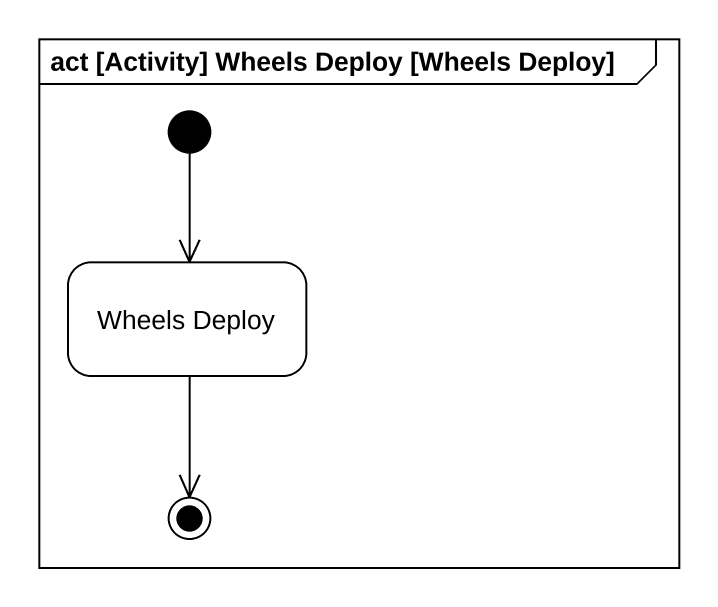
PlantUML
@startuml
mainframe act [Activity] Wheels Deploy [Wheels Deploy]
hide empty description
state "Wheels Deploy" as Wheels_Deploy
[*] --> Wheels_Deploy
Wheels_Deploy --> [*]
@enduml
